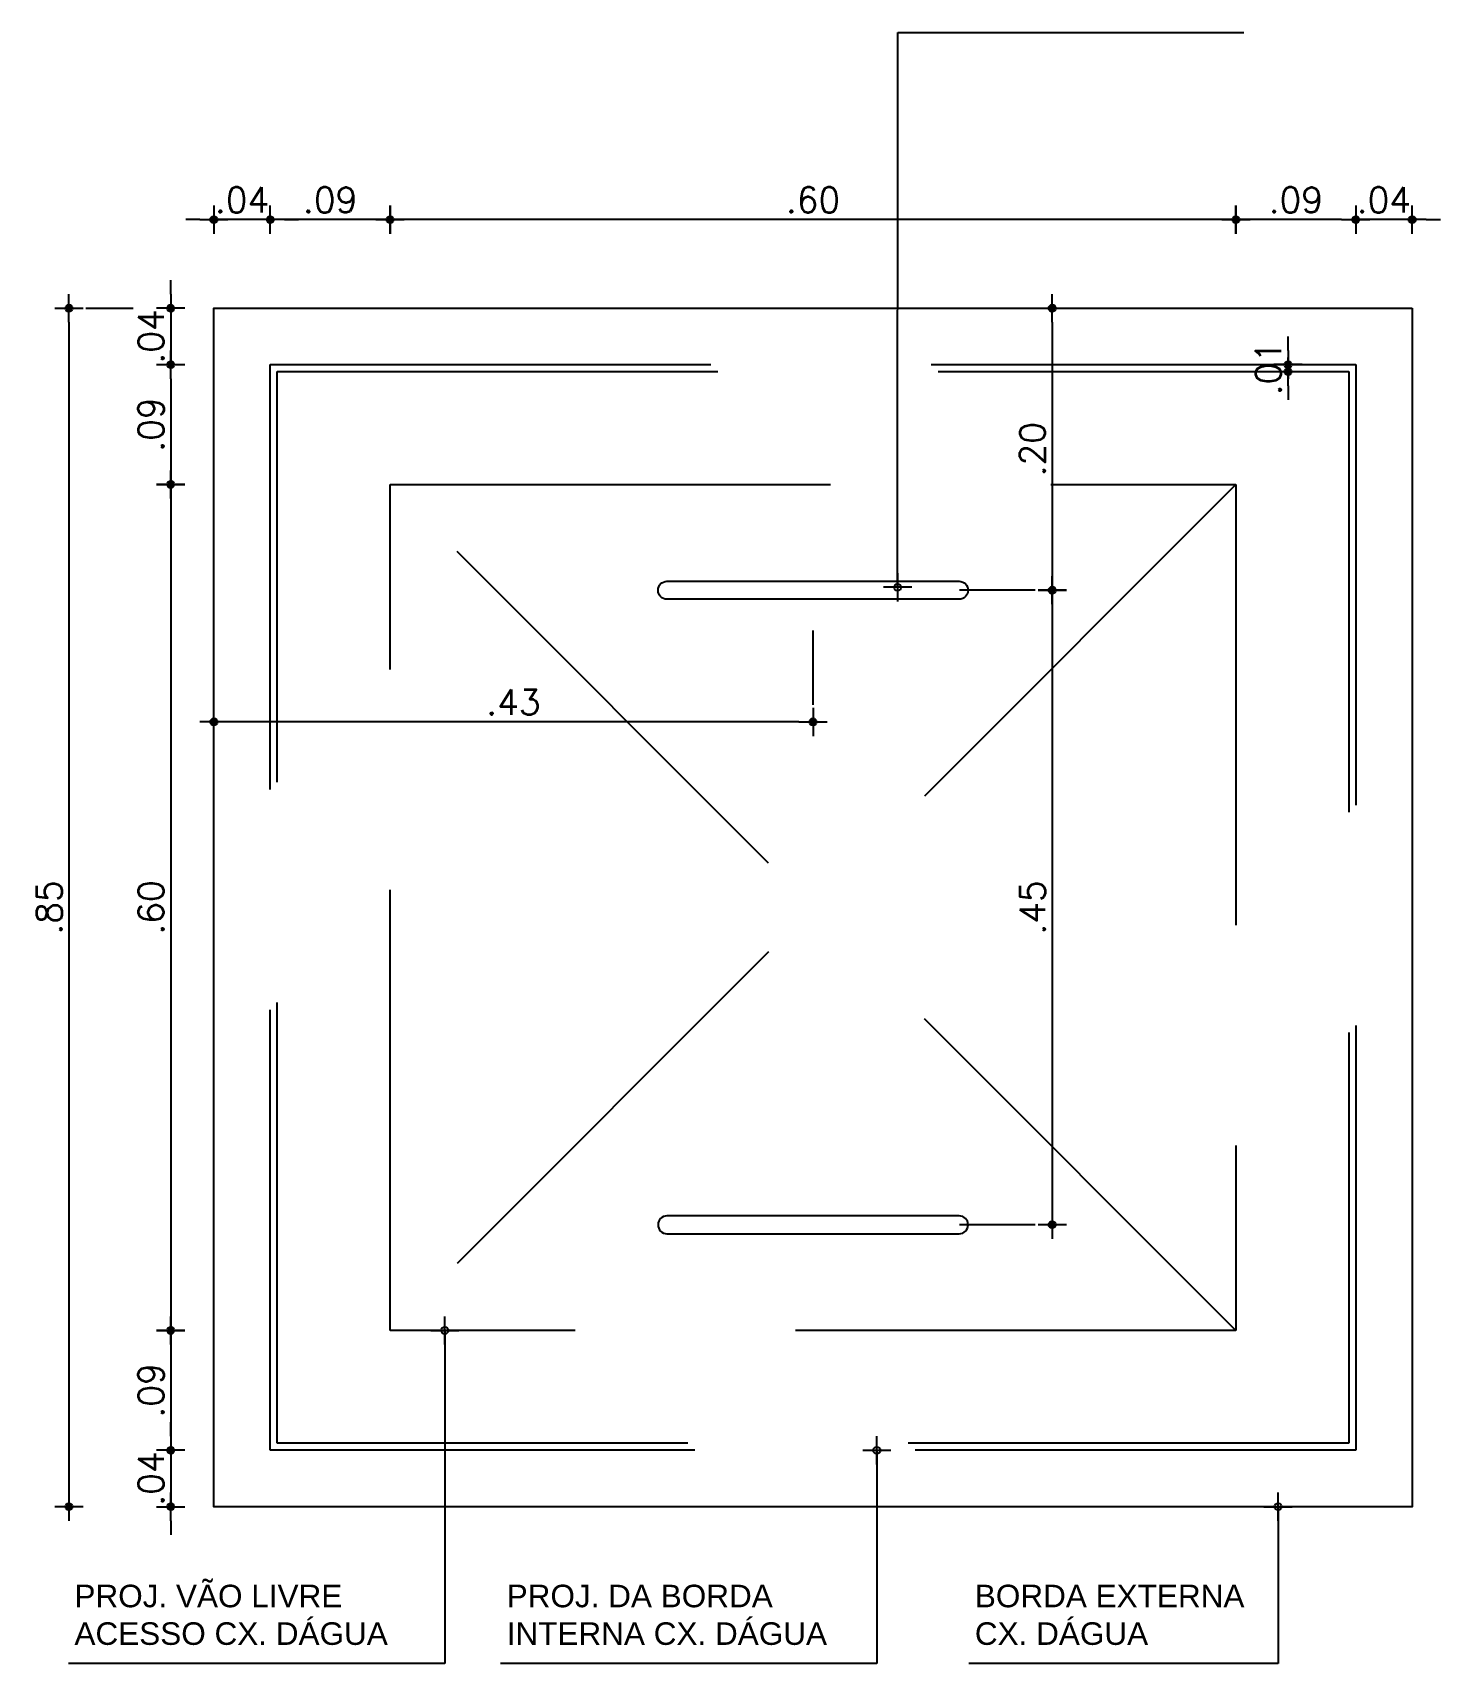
# Model space of a CAD drawing. Header units: millimetres. Extents: x 490 to 675, y -160 to -87.
# Drawn here: x 544.561 to 545.56, y -94.343 to -93.187 of the extents above; entities that cross this region are included whole.
import ezdxf

# ---------------------------------------------------------------- set-up
doc = ezdxf.new("R2010")
doc.units = ezdxf.units.MM
doc.header["$LTSCALE"] = 2.5
doc.linetypes.add('DASHED2', pattern=[0.375, 0.25, -0.125])
doc.linetypes.add('HIDDEN', pattern=[0.375, 0.25, -0.125])
for name, color, linetype in [('AN_COTAS', 7, 'Continuous'), ('AN_ESPECS', 7, 'Continuous'), ('ARQ_PROJEÇÃO', 8, 'DASHED2'), ('ARQ_VISTA1', 7, 'Continuous'), ('ARQ_VISTA2', 2, 'Continuous'), ('COTAS', 1, 'Continuous'), ('Leader', 1, 'Continuous')]:
    doc.layers.add(name, color=color, linetype=linetype)
doc.styles.add('ARIAL', font='arial.ttf')
doc.styles.add('COTA05', font='ROMANS.SHX')
doc.styles.add('ROMANS', font='romans', dxfattribs={"oblique": 15})
doc.dimstyles.new('COTA05$0', dxfattribs={"dimtxt": 0.009, "dimasz": 0.005, "dimexe": 0.05, "dimexo": 0.06, "dimgap": 0.005, "dimtad": 1, "dimzin": 4, "dimdsep": 46, "dimtxsty": 'COTA05', "dimblk": 'bola', "dimblk1": 'bola', "dimblk2": 'USERTICK', "dimcen": 0.09, "dimdle": 0.05, "dimse1": 1, "dimse2": 1, "dimclrd": 256, "dimclre": 3, "dimclrt": 2, "dimadec": 0, "dimazin": 0, "dimtfac": 1, "dimtix": 1, "dimtmove": 2, "dimatfit": 3, "dimldrblk": 'USERTICK', "dimfxl": 1, "dimtolj": 1, "dimtzin": 4, "dimarcsym": 0})
doc.dimstyles.new('Cota10', dxfattribs={"dimtxt": 0.015, "dimasz": 0.01, "dimexe": 0.02, "dimexo": 0.03, "dimgap": 0.01, "dimtad": 1, "dimzin": 4, "dimdsep": 46, "dimtxsty": 'ROMANS', "dimblk": 'ARCHTICK', "dimcen": 0.1, "dimclrd": 7, "dimclre": 8, "dimclrt": 4, "dimazin": 0, "dimtfac": 1, "dimtix": 1, "dimtmove": 2, "dimatfit": 3, "dimldrblk": 'DOT', "dimfxl": 1, "dimtolj": 1, "dimtzin": 4, "dimarcsym": 0})

# ---------------------------------------------------------------- blocks, each defined once
blk = doc.blocks.new('DOT')
for p, q in [((-1, 0), (1, 0)), ((0, 1), (0, -1))]:
    blk.add_line(p, q)
blk.add_circle((0, 0), 0.25)
blk = doc.blocks.new('bola')
blk.add_hatch(color=0).paths.add_polyline_path([(-0.25, 0, 1), (0.25, 0, 1)])
at = {"color": 0}
for p, q in [((-1, 0), (-0.25, 0)), ((0, 1), (0, 0.25)), ((0.25, 0), (1, 0)), ((0, -0.25), (0, -1))]:
    blk.add_line(p, q, dxfattribs=at)
blk.add_circle((0, 0), 0.25, dxfattribs=at)
blk = doc.blocks.new('*D163')
at = {"layer": 'COTAS', "lineweight": -2}
for p, q in [((545.4519, -93.4122), (545.4519, -93.4022)), ((545.4519, -93.4272), (545.4519, -93.4222)), ((545.4519, -93.4372), (545.4519, -93.4472))]:
    blk.add_line(p, q, dxfattribs=at)
at = {"layer": 'DEFPOINTS', "color": 0}
for p in [(545.4519, -93.4222), (545.4999, -93.4222), (545.4949, -93.4272)]:
    blk.add_point(p, dxfattribs=at)
at = {"layer": 'COTAS', "lineweight": -2, "xscale": 0.01, "yscale": 0.01, "zscale": 0.01}
for p, rotation in [((545.4519, -93.4222), 270), ((545.4519, -93.4272), 90)]:
    blk.add_blockref('bola', p, dxfattribs=dict(at, rotation=rotation))
at = {"layer": 'COTAS', "color": 2, "insert": (545.4379, -93.4247), "char_height": 0.018, "attachment_point": 5, "rotation": 90, "style": 'COTA05'}
blk.add_mtext('\\A1;.01', dxfattribs=at)
blk = doc.blocks.new('USERTICK')
at = {"color": 0}
for p, q in [((-1, 0), (1, 0)), ((0, 1), (0, -1))]:
    blk.add_line(p, q, dxfattribs=at)
blk.add_circle((0, 0), 0.25, dxfattribs=at)
blk = doc.blocks.new('*D164')
at = {"layer": 'COTAS', "lineweight": -2}
for p, q in [((545.4899, -93.3194), (545.4799, -93.3194)), ((545.5399, -93.3194), (545.4999, -93.3194)), ((545.5499, -93.3194), (545.5599, -93.3194))]:
    blk.add_line(p, q, dxfattribs=at)
at = {"layer": 'DEFPOINTS', "color": 0}
for p in [(545.4999, -93.3194), (545.5399, -93.3822), (545.4999, -93.4222)]:
    blk.add_point(p, dxfattribs=at)
at = {"layer": 'COTAS', "lineweight": -2, "xscale": 0.01, "yscale": 0.01, "zscale": 0.01}
blk.add_blockref('bola', (545.4999, -93.3194), dxfattribs=at)
at = {"layer": 'COTAS', "lineweight": -2, "xscale": 0.01, "yscale": 0.01, "zscale": 0.01, "rotation": 180}
blk.add_blockref('bola', (545.5399, -93.3194), dxfattribs=at)
at = {"layer": 'COTAS', "color": 2, "insert": (545.5199, -93.3054), "char_height": 0.018, "attachment_point": 5, "style": 'COTA05'}
blk.add_mtext('\\A1;.04', dxfattribs=at)
blk = doc.blocks.new('*D165')
at = {"layer": 'COTAS', "lineweight": -2}
blk.add_line((545.4899, -93.3194), (545.4249, -93.3194), dxfattribs=at)
at = {"layer": 'DEFPOINTS', "color": 0}
for p in [(545.4149, -93.3194), (545.4999, -93.4222), (545.4149, -93.5072)]:
    blk.add_point(p, dxfattribs=at)
at = {"layer": 'COTAS', "lineweight": -2, "xscale": 0.01, "yscale": 0.01, "zscale": 0.01, "rotation": 180}
blk.add_blockref('bola', (545.4149, -93.3194), dxfattribs=at)
at = {"layer": 'COTAS', "lineweight": -2, "xscale": 0.01, "yscale": 0.01, "zscale": 0.01}
blk.add_blockref('bola', (545.4999, -93.3194), dxfattribs=at)
at = {"layer": 'COTAS', "color": 2, "insert": (545.4574, -93.3054), "char_height": 0.018, "attachment_point": 5, "style": 'COTA05'}
blk.add_mtext('\\A1;.09', dxfattribs=at)
blk = doc.blocks.new('*D166')
at = {"layer": 'COTAS', "lineweight": -2}
blk.add_line((545.4049, -93.3194), (544.8249, -93.3194), dxfattribs=at)
at = {"layer": 'DEFPOINTS', "color": 0}
for p in [(544.8149, -93.3194), (544.8149, -93.5072), (545.4149, -93.5072)]:
    blk.add_point(p, dxfattribs=at)
at = {"layer": 'COTAS', "lineweight": -2, "xscale": 0.01, "yscale": 0.01, "zscale": 0.01, "rotation": 180}
blk.add_blockref('bola', (544.8149, -93.3194), dxfattribs=at)
at = {"layer": 'COTAS', "lineweight": -2, "xscale": 0.01, "yscale": 0.01, "zscale": 0.01}
blk.add_blockref('bola', (545.4149, -93.3194), dxfattribs=at)
at = {"layer": 'COTAS', "color": 2, "insert": (545.1149, -93.3054), "char_height": 0.018, "attachment_point": 5, "style": 'COTA05'}
blk.add_mtext('\\A1;.60', dxfattribs=at)
blk = doc.blocks.new('*D167')
at = {"layer": 'COTAS', "lineweight": -2}
blk.add_line((544.8049, -93.3194), (544.7399, -93.3194), dxfattribs=at)
at = {"layer": 'DEFPOINTS', "color": 0}
for p in [(544.7299, -93.3194), (544.7299, -93.4222), (544.8149, -93.5072)]:
    blk.add_point(p, dxfattribs=at)
at = {"layer": 'COTAS', "lineweight": -2, "xscale": 0.01, "yscale": 0.01, "zscale": 0.01, "rotation": 180}
blk.add_blockref('bola', (544.7299, -93.3194), dxfattribs=at)
at = {"layer": 'COTAS', "lineweight": -2, "xscale": 0.01, "yscale": 0.01, "zscale": 0.01}
blk.add_blockref('bola', (544.8149, -93.3194), dxfattribs=at)
at = {"layer": 'COTAS', "color": 2, "insert": (544.7724, -93.3054), "char_height": 0.018, "attachment_point": 5, "style": 'COTA05'}
blk.add_mtext('\\A1;.09', dxfattribs=at)
blk = doc.blocks.new('*D168')
at = {"layer": 'COTAS', "lineweight": -2}
for p, q in [((544.6799, -93.3194), (544.6699, -93.3194)), ((544.7299, -93.3194), (544.6899, -93.3194)), ((544.7399, -93.3194), (544.7499, -93.3194))]:
    blk.add_line(p, q, dxfattribs=at)
at = {"layer": 'DEFPOINTS', "color": 0}
for p in [(544.6899, -93.3194), (544.6899, -93.3822), (544.7299, -93.4222)]:
    blk.add_point(p, dxfattribs=at)
at = {"layer": 'COTAS', "lineweight": -2, "xscale": 0.01, "yscale": 0.01, "zscale": 0.01}
blk.add_blockref('bola', (544.6899, -93.3194), dxfattribs=at)
at = {"layer": 'COTAS', "lineweight": -2, "xscale": 0.01, "yscale": 0.01, "zscale": 0.01, "rotation": 180}
blk.add_blockref('bola', (544.7299, -93.3194), dxfattribs=at)
at = {"layer": 'COTAS', "color": 2, "insert": (544.7099, -93.3054), "char_height": 0.018, "attachment_point": 5, "style": 'COTA05'}
blk.add_mtext('\\A1;.04', dxfattribs=at)
blk = doc.blocks.new('*D169')
at = {"layer": 'COTAS', "lineweight": -2}
for p, q in [((544.6593, -93.3722), (544.6593, -93.3622)), ((544.6593, -93.3822), (544.6593, -93.4222)), ((544.6593, -93.4322), (544.6593, -93.4422))]:
    blk.add_line(p, q, dxfattribs=at)
at = {"layer": 'DEFPOINTS', "color": 0}
for p in [(544.7221, -93.3822), (544.6593, -93.4222), (544.7621, -93.4222)]:
    blk.add_point(p, dxfattribs=at)
at = {"layer": 'COTAS', "lineweight": -2, "xscale": 0.01, "yscale": 0.01, "zscale": 0.01}
for p, rotation in [((544.6593, -93.3822), 270), ((544.6593, -93.4222), 90)]:
    blk.add_blockref('bola', p, dxfattribs=dict(at, rotation=rotation))
at = {"layer": 'COTAS', "color": 2, "insert": (544.6453, -93.4022), "char_height": 0.018, "attachment_point": 5, "rotation": 90, "style": 'COTA05'}
blk.add_mtext('\\A1;.04', dxfattribs=at)
blk = doc.blocks.new('*D170')
at = {"layer": 'COTAS', "lineweight": -2}
blk.add_line((544.6593, -93.4322), (544.6593, -93.4972), dxfattribs=at)
at = {"layer": 'DEFPOINTS', "color": 0}
for p in [(544.7621, -93.4222), (544.6593, -93.5072), (544.8471, -93.5072)]:
    blk.add_point(p, dxfattribs=at)
at = {"layer": 'COTAS', "lineweight": -2, "xscale": 0.01, "yscale": 0.01, "zscale": 0.01}
for p, rotation in [((544.6593, -93.4222), 90), ((544.6593, -93.5072), 270)]:
    blk.add_blockref('bola', p, dxfattribs=dict(at, rotation=rotation))
at = {"layer": 'COTAS', "color": 2, "insert": (544.6453, -93.4647), "char_height": 0.018, "attachment_point": 5, "rotation": 90, "style": 'COTA05'}
blk.add_mtext('\\A1;.09', dxfattribs=at)
blk = doc.blocks.new('*D171')
at = {"layer": 'COTAS', "lineweight": -2}
blk.add_line((544.6593, -93.5172), (544.6593, -94.0972), dxfattribs=at)
at = {"layer": 'DEFPOINTS', "color": 0}
for p in [(544.8471, -93.5072), (544.6593, -94.1072), (544.8471, -94.1072)]:
    blk.add_point(p, dxfattribs=at)
at = {"layer": 'COTAS', "lineweight": -2, "xscale": 0.01, "yscale": 0.01, "zscale": 0.01}
for p, rotation in [((544.6593, -93.5072), 90), ((544.6593, -94.1072), 270)]:
    blk.add_blockref('bola', p, dxfattribs=dict(at, rotation=rotation))
at = {"layer": 'COTAS', "color": 2, "insert": (544.6453, -93.8072), "char_height": 0.018, "attachment_point": 5, "rotation": 90, "style": 'COTA05'}
blk.add_mtext('\\A1;.60', dxfattribs=at)
blk = doc.blocks.new('*D172')
at = {"layer": 'COTAS', "lineweight": -2}
blk.add_line((544.6593, -94.1172), (544.6593, -94.1822), dxfattribs=at)
at = {"layer": 'DEFPOINTS', "color": 0}
for p in [(544.8471, -94.1072), (544.6593, -94.1922), (544.7621, -94.1922)]:
    blk.add_point(p, dxfattribs=at)
at = {"layer": 'COTAS', "lineweight": -2, "xscale": 0.01, "yscale": 0.01, "zscale": 0.01}
for p, rotation in [((544.6593, -94.1072), 90), ((544.6593, -94.1922), 270)]:
    blk.add_blockref('bola', p, dxfattribs=dict(at, rotation=rotation))
at = {"layer": 'COTAS', "color": 2, "insert": (544.6453, -94.1497), "char_height": 0.018, "attachment_point": 5, "rotation": 90, "style": 'COTA05'}
blk.add_mtext('\\A1;.09', dxfattribs=at)
blk = doc.blocks.new('*D173')
at = {"layer": 'COTAS', "lineweight": -2}
for p, q in [((544.6593, -94.1822), (544.6593, -94.1722)), ((544.6593, -94.1922), (544.6593, -94.2322)), ((544.6593, -94.2422), (544.6593, -94.2522))]:
    blk.add_line(p, q, dxfattribs=at)
at = {"layer": 'DEFPOINTS', "color": 0}
for p in [(544.7621, -94.1922), (544.6593, -94.2322), (544.7221, -94.2322)]:
    blk.add_point(p, dxfattribs=at)
at = {"layer": 'COTAS', "lineweight": -2, "xscale": 0.01, "yscale": 0.01, "zscale": 0.01}
for p, rotation in [((544.6593, -94.1922), 270), ((544.6593, -94.2322), 90)]:
    blk.add_blockref('bola', p, dxfattribs=dict(at, rotation=rotation))
at = {"layer": 'COTAS', "color": 2, "insert": (544.6453, -94.2122), "char_height": 0.018, "attachment_point": 5, "rotation": 90, "style": 'COTA05'}
blk.add_mtext('\\A1;.04', dxfattribs=at)
blk = doc.blocks.new('*D174')
at = {"layer": 'COTAS', "lineweight": -2}
blk.add_line((544.5871, -93.3922), (544.5871, -94.2222), dxfattribs=at)
at = {"layer": 'DEFPOINTS', "color": 0}
for p in [(544.7221, -93.3822), (544.5871, -94.2322), (544.7221, -94.2322)]:
    blk.add_point(p, dxfattribs=at)
at = {"layer": 'COTAS', "lineweight": -2, "xscale": 0.01, "yscale": 0.01, "zscale": 0.01}
for p, rotation in [((544.5871, -93.3822), 90), ((544.5871, -94.2322), 270)]:
    blk.add_blockref('bola', p, dxfattribs=dict(at, rotation=rotation))
at = {"layer": 'COTAS', "color": 2, "insert": (544.5731, -93.8072), "char_height": 0.018, "attachment_point": 5, "rotation": 90, "style": 'COTA05'}
blk.add_mtext('\\A1;.85', dxfattribs=at)
blk = doc.blocks.new('*D175')
at = {"layer": 'COTAS', "lineweight": -2}
blk.add_line((545.2846, -93.3922), (545.2846, -93.5722), dxfattribs=at)
at = {"layer": 'DEFPOINTS', "color": 0}
for p in [(545.1899, -93.3822), (545.2186, -93.5822), (545.2846, -93.5822)]:
    blk.add_point(p, dxfattribs=at)
at = {"layer": 'COTAS', "lineweight": -2, "xscale": 0.01, "yscale": 0.01, "zscale": 0.01}
for p, rotation in [((545.2846, -93.3822), 90), ((545.2846, -93.5822), 270)]:
    blk.add_blockref('bola', p, dxfattribs=dict(at, rotation=rotation))
at = {"layer": 'COTAS', "color": 2, "insert": (545.2706, -93.4822), "char_height": 0.018, "attachment_point": 5, "rotation": 90, "style": 'COTA05'}
blk.add_mtext('\\A1;.20', dxfattribs=at)
blk = doc.blocks.new('*D176')
at = {"layer": 'COTAS', "lineweight": -2}
blk.add_line((545.2846, -93.5922), (545.2846, -94.0222), dxfattribs=at)
at = {"layer": 'DEFPOINTS', "color": 0}
for p in [(545.2186, -93.5822), (545.2186, -94.0322), (545.2846, -94.0322)]:
    blk.add_point(p, dxfattribs=at)
at = {"layer": 'COTAS', "lineweight": -2, "xscale": 0.01, "yscale": 0.01, "zscale": 0.01}
for p, rotation in [((545.2846, -93.5822), 90), ((545.2846, -94.0322), 270)]:
    blk.add_blockref('bola', p, dxfattribs=dict(at, rotation=rotation))
at = {"layer": 'COTAS', "color": 2, "insert": (545.2706, -93.8072), "char_height": 0.018, "attachment_point": 5, "rotation": 90, "style": 'COTA05'}
blk.add_mtext('\\A1;.45', dxfattribs=at)
blk = doc.blocks.new('*D177')
at = {"layer": 'COTAS', "lineweight": -2}
blk.add_line((545.1049, -93.6756), (544.6999, -93.6756), dxfattribs=at)
at = {"layer": 'DEFPOINTS', "color": 0}
for p in [(544.6899, -93.5886), (545.1149, -93.5886), (544.6899, -93.6756)]:
    blk.add_point(p, dxfattribs=at)
at = {"layer": 'COTAS', "lineweight": -2, "xscale": 0.01, "yscale": 0.01, "zscale": 0.01, "rotation": 180}
blk.add_blockref('bola', (544.6899, -93.6756), dxfattribs=at)
at = {"layer": 'COTAS', "lineweight": -2, "xscale": 0.01, "yscale": 0.01, "zscale": 0.01}
blk.add_blockref('bola', (545.1149, -93.6756), dxfattribs=at)
at = {"layer": 'COTAS', "color": 2, "insert": (544.9024, -93.6616), "char_height": 0.018, "attachment_point": 5, "style": 'COTA05'}
blk.add_mtext('\\A1;.43', dxfattribs=at)

msp = doc.modelspace()

# ---------------------------------------------------------------- linework, layer by layer
at = {"layer": 'AN_COTAS'}
for p, q in [((545.2726, -93.5822), (545.2188, -93.5822)), ((545.1149, -93.6636), (545.1149, -93.6108)), ((545.2726, -94.0322), (545.2188, -94.0322))]:
    msp.add_line(p, q, dxfattribs=at)
at = {"layer": 'ARQ_PROJEÇÃO', "color": 8, "linetype": 'HIDDEN', "ltscale": 0.5}
for p, q in [((545.4149, -93.5072), (544.8149, -94.1072)), ((545.4149, -94.1072), (544.8149, -93.5072))]:
    msp.add_line(p, q, dxfattribs=at)
for points in [[(545.4999, -93.4222), (545.4999, -94.1922), (544.7299, -94.1922), (544.7299, -93.4222)], [(545.4949, -93.4272), (545.4949, -94.1872), (544.7349, -94.1872), (544.7349, -93.4272)], [(545.4149, -93.5072), (545.4149, -94.1072), (544.8149, -94.1072), (544.8149, -93.5072)]]:
    msp.add_lwpolyline(points, close=True, dxfattribs=at)
at = {"layer": 'ARQ_VISTA1'}
for points in [[(545.2186, -93.5886), (545.0113, -93.5886, -1), (545.0113, -93.5759), (545.2186, -93.5759, -1)], [(545.2186, -94.0259), (545.0113, -94.0259, 1), (545.0113, -94.0386), (545.2186, -94.0386, 1)]]:
    msp.add_lwpolyline(points, format="xyb", close=True, dxfattribs=at)
at = {"layer": 'ARQ_VISTA2'}
msp.add_lwpolyline([(545.5399, -93.3822), (545.5399, -94.2322), (544.6899, -94.2322), (544.6899, -93.3822)], close=True, dxfattribs=at)
at = {"layer": 'COTAS'}
msp.add_line((544.5991, -93.3822), (544.6326, -93.3822), dxfattribs=at)

# ---------------------------------------------------------------- texts
at = {"layer": 'AN_ESPECS', "color": 2, "lineweight": -2, "char_height": 0.016, "attachment_point": 1, "style": 'ARIAL'}
for s, insert in [('PROJ. VÃO LIVRE\\PACESSO CX. DÁGUA', (544.591, -94.2875)), ('PROJ. DA BORDA\\PINTERNA CX. DÁGUA', (544.8976, -94.2875)), ('BORDA EXTERNA\\PCX. DÁGUA', (545.2297, -94.2875))]:
    msp.add_mtext(s, dxfattribs=dict(at, insert=insert))

# ---------------------------------------------------------------- dimensions: what is measured, and where the dimension line sits
at = {"layer": 'COTAS'}
for base, p1, p2, picture, middle in [((544.6899, -93.3194), (544.7299, -93.4222), (544.6899, -93.3822), '*D168', (544.7099, -93.3054)), ((544.7299387073, -93.3193749798), (544.8149387073, -93.5072396193), (544.7299387073, -93.4222396193), '*D167', (544.7724387073, -93.3053749798)), ((544.8149, -93.3194), (545.4149, -93.5072), (544.8149, -93.5072), '*D166', (545.1149, -93.3054)), ((545.4149387073, -93.3193749798), (545.4999387073, -93.4222396193), (545.4149387073, -93.5072396193), '*D165', (545.4574387073, -93.3053749798)), ((545.4999, -93.3194), (545.5399, -93.3822), (545.4999, -93.4222), '*D164', (545.5199, -93.3054)), ((544.6899387073, -93.6755820931), (545.1149387073, -93.5885896193), (544.6899387073, -93.5885896193), '*D177', (544.9024387073, -93.6615820931))]:
    dim = msp.add_linear_dim(base=base, p1=p1, p2=p2, dimstyle='COTA05$0', override={"dimtxt": 0.018, "dimasz": 0.01}, dxfattribs=at)
    dim.commit()
    dim.dimension.update_dxf_attribs({"geometry": picture, "text_midpoint": middle})
for base, p1, p2, angle, picture, middle in [((544.6593, -93.4222), (544.7221, -93.3822), (544.7621, -93.4222), 90, '*D169', (544.6453, -93.4022)), ((544.5871, -94.2322), (544.7221, -93.3822), (544.7221, -94.2322), 90, '*D174', (544.5731, -93.8072)), ((545.2846, -93.5822), (545.1899, -93.3822), (545.2186, -93.5822), 270, '*D175', (545.2706, -93.4822)), ((545.4518591388, -93.4222396193), (545.4949387073, -93.4272396193), (545.4999387073, -93.4222396193), 270, '*D163', (545.4378591388, -93.4247396193)), ((544.6592709543, -93.5072396193), (544.7621355937, -93.4222396193), (544.8471355937, -93.5072396193), 90, '*D170', (544.6452709543, -93.4647396193)), ((544.6593, -94.1072), (544.8471, -93.5072), (544.8471, -94.1072), 90, '*D171', (544.6453, -93.8072)), ((545.2846, -94.0322), (545.2186, -93.5822), (545.2186, -94.0322), 270, '*D176', (545.2706, -93.8072)), ((544.6592709543, -94.1922396193), (544.8471355937, -94.1072396193), (544.7621355937, -94.1922396193), 90, '*D172', (544.6452709543, -94.1497396193)), ((544.6593, -94.2322), (544.7621, -94.1922), (544.7221, -94.2322), 90, '*D173', (544.6453, -94.2122))]:
    dim = msp.add_linear_dim(base=base, p1=p1, p2=p2, angle=angle, dimstyle='COTA05$0', override={"dimtxt": 0.018, "dimasz": 0.01}, dxfattribs=at)
    dim.commit()
    dim.dimension.update_dxf_attribs({"geometry": picture, "text_midpoint": middle})

# ---------------------------------------------------------------- leaders
at = {"layer": 'Leader', "color": 7, "lineweight": 0}
for points in [[(545.1749, -93.5801), (545.175, -93.1867), (545.4205, -93.1867)], [(544.8537, -94.1072), (544.8537, -94.3433), (544.5867, -94.3433)], [(545.1602, -94.1922), (545.1602, -94.3433), (544.8932, -94.3433)], [(545.4448, -94.2322), (545.4448, -94.3433), (545.2254, -94.3433)]]:
    msp.add_leader(points, dimstyle='Cota10', override={"dimscale": 1, "dimclrd": 1, "dimldrblk": 'DOT'}, dxfattribs=at)

doc.saveas('drawing.dxf')
